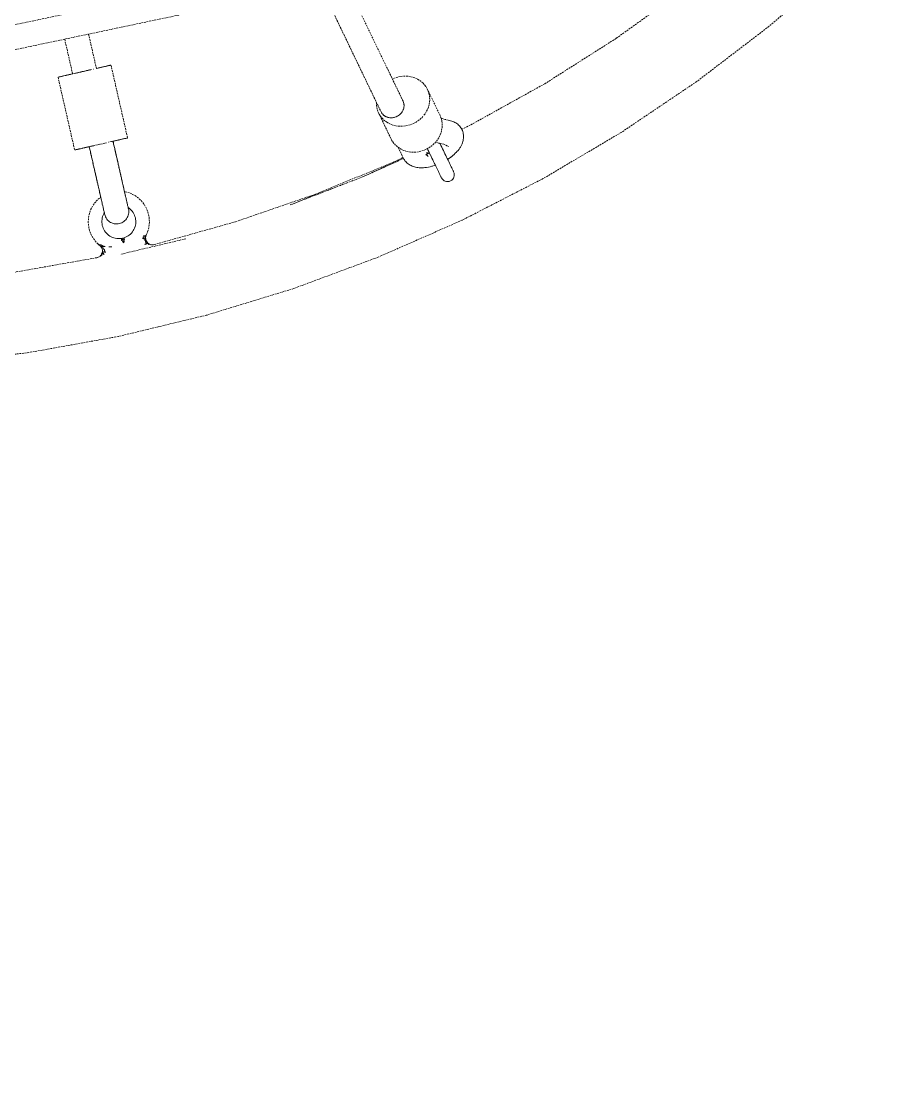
# Model space of a CAD drawing. Header units: millimetres. Extents: x -3111 to 2953, y -2449 to 2811.
# Drawn here: x 484 to 1124, y -1476 to -692 of the extents above; entities that cross this region are included whole.
import ezdxf

# ---------------------------------------------------------------- set-up
doc = ezdxf.new("R2010")
doc.units = ezdxf.units.MM
doc.linetypes.add('HIDDEN', pattern=[1.905, 1.27, -0.635])
doc.layers.add('DIKOM_ЗОНА', color=90, linetype='Continuous')
doc.layers.add('DIKOM_ОБЪЕКТ', color=7, linetype='Continuous')

msp = doc.modelspace()

# ---------------------------------------------------------------- linework, layer by layer
at = {"layer": 'DIKOM_ЗОНА', "color": 3, "lineweight": 15}
msp.add_circle((322.894, 181.327), 2629.975, dxfattribs=at)
at = {"layer": 'DIKOM_ОБЪЕКТ', "color": 7, "linetype": 'HIDDEN', "lineweight": 15}
for p, q in [((328.014, -726.891), (687.539, -650.966)), ((1085.63, -652.43), (1034.898, -696.15)), ((328.553, -745.175), (693.641, -668.074)), ((922.409, -704.955), (973.097, -668.467)), ((765.335, -751.24), (729.713, -677.271)), ((713.343, -684.763), (749.117, -759.05)), ((1034.898, -696.15), (981.665, -736.789)), ((533.692, -701.853), (539.459, -727.119)), ((869.68, -738.423), (922.409, -704.955)), ((516.104, -705.567), (521.936, -731.118)), ((534.646, -728.218), (526.108, -730.166)), ((530.698, -729.119), (533.499, -728.48)), ((533.499, -728.48), (530.889, -729.075)), ((533.499, -728.48), (531.639, -728.904)), ((533.178, -728.552), (535.286, -728.071)), ((533.85, -728.399), (533.499, -728.48)), ((534.722, -728.2), (534.344, -728.286)), ((535.138, -728.105), (534.463, -728.259)), ((535.286, -728.071), (535.074, -728.12)), ((535.95, -727.92), (535.286, -728.071)), ((537.32, -727.607), (537.107, -727.656)), ((540.459, -726.891), (538.783, -727.273)), ((539.241, -727.169), (544.783, -725.904)), ((539.459, -727.119), (544.783, -725.904)), ((541.999, -726.539), (540.175, -726.956)), ((541.829, -726.578), (540.459, -726.891)), ((543.45, -726.208), (542.039, -726.53)), ((544.783, -725.904), (543.45, -726.208)), ((544.783, -725.904), (543.941, -726.096)), ((546.011, -725.623), (544.783, -725.904)), ((545.371, -725.77), (544.783, -725.904)), ((545.371, -725.77), (549.37, -724.857)), ((545.471, -725.747), (549.37, -724.857)), ((547.105, -725.374), (546.011, -725.623)), ((549.074, -724.924), (546.152, -725.591)), ((548.781, -724.991), (546.606, -725.488)), ((546.635, -725.481), (548.781, -724.991)), ((548.034, -725.162), (547.08, -725.379)), ((547.081, -725.379), (548.034, -725.162)), ((548.034, -725.162), (547.105, -725.374)), ((548.034, -725.162), (547.105, -725.374)), ((548.781, -724.991), (548.034, -725.162)), ((548.691, -725.012), (548.034, -725.162)), ((549.37, -724.857), (548.781, -724.991)), ((549.802, -724.758), (549.37, -724.857)), ((549.593, -724.806), (549.37, -724.857)), ((550.196, -724.668), (549.593, -724.806)), ((550.077, -724.696), (549.802, -724.758)), ((550.196, -724.668), (562.434, -778.29)), ((511.199, -733.569), (523.437, -787.19)), ((511.317, -733.542), (511.593, -733.479)), ((511.317, -733.542), (511.593, -733.479)), ((511.593, -733.479), (520.629, -731.417)), ((511.593, -733.479), (520.575, -731.429)), ((511.593, -733.479), (512.025, -733.381)), ((511.593, -733.479), (512.025, -733.381)), ((512.025, -733.381), (515.165, -732.664)), ((515.134, -732.671), (512.025, -733.381)), ((512.025, -733.381), (512.613, -733.246)), ((512.613, -733.246), (513.36, -733.076)), ((513.36, -733.076), (514.289, -732.864)), ((514.289, -732.864), (515.383, -732.614)), ((515.383, -732.614), (520.54, -731.437)), ((515.383, -732.614), (516.612, -732.334)), ((516.612, -732.334), (520.328, -731.485)), ((520.288, -731.495), (516.612, -732.334)), ((516.612, -732.334), (517.186, -732.203)), ((517.281, -732.181), (517.944, -732.03)), ((517.944, -732.03), (519.37, -731.704)), ((518.795, -731.836), (519.37, -731.704)), ((519.37, -731.704), (519.884, -731.587)), ((519.99, -731.563), (520.936, -731.347)), ((520.629, -731.417), (520.936, -731.347)), ((520.936, -731.347), (522.611, -730.964)), ((520.936, -731.347), (521.936, -731.118)), ((520.936, -731.347), (521.936, -731.118)), ((522.611, -730.964), (530.697, -729.118)), ((526.259, -730.132), (522.611, -730.964)), ((522.611, -730.964), (524.35, -730.567)), ((524.35, -730.567), (526.108, -730.166)), ((526.108, -730.166), (530.697, -729.118)), ((526.108, -730.166), (527.895, -729.758)), ((527.896, -729.758), (528.72, -729.57)), ((530.698, -729.119), (531.639, -728.904)), ((757.786, -734.792), (757.487, -734.945)), ((759.57, -734.055), (757.786, -734.792)), ((761.381, -733.479), (759.57, -734.055)), ((763.185, -733.08), (761.381, -733.479)), ((765.047, -732.846), (763.185, -733.08)), ((766.942, -732.773), (765.047, -732.846)), ((768.821, -732.861), (766.942, -732.773)), ((770.634, -733.109), (768.821, -732.861)), ((772.356, -733.518), (770.634, -733.109)), ((774.021, -734.088), (772.356, -733.518)), ((775.636, -734.818), (774.021, -734.088)), ((777.198, -735.71), (775.636, -734.818)), ((778.709, -736.761), (777.198, -735.71)), ((780.058, -737.989), (778.709, -736.761)), ((780.058, -737.989), (781.242, -739.29)), ((781.242, -739.29), (782.264, -740.661)), ((782.264, -740.661), (783.123, -742.105)), ((783.123, -742.105), (792.32, -761.203)), ((783.123, -742.105), (783.819, -743.623)), ((783.819, -743.623), (784.358, -745.251)), ((869.68, -738.423), (815.089, -768.756)), ((981.665, -736.789), (926.119, -774.202)), ((745.724, -753.764), (745.69, -752.019)), ((765.335, -751.24), (765.413, -751.428)), ((765.416, -751.434), (765.662, -752.035)), ((765.721, -752.235), (765.895, -752.866)), ((784.358, -745.251), (784.736, -746.963)), ((784.829, -752.178), (784.49, -753.928)), ((784.736, -746.963), (784.945, -748.715)), ((784.98, -750.461), (784.829, -752.178)), ((784.945, -748.715), (784.98, -750.461)), ((745.934, -755.516), (745.724, -753.764)), ((746.311, -757.229), (745.934, -755.516)), ((746.851, -758.856), (746.311, -757.229)), ((747.547, -760.374), (746.851, -758.856)), ((749.436, -759.622), (749.117, -759.05)), ((749.53, -759.793), (749.435, -759.62)), ((749.641, -759.954), (749.53, -759.793)), ((749.799, -760.172), (749.641, -759.955)), ((763.557, -760.475), (764.03, -759.942)), ((764.031, -759.942), (764.186, -759.758)), ((764.598, -759.183), (764.186, -759.758)), ((764.731, -758.989), (764.598, -759.183)), ((765.016, -758.49), (764.731, -758.989)), ((765.178, -758.201), (765.078, -758.381)), ((765.455, -757.567), (765.178, -758.201)), ((765.538, -757.379), (765.456, -757.567)), ((765.603, -757.183), (765.538, -757.379)), ((765.808, -756.531), (765.603, -757.183)), ((765.854, -756.33), (765.808, -756.531)), ((765.95, -755.844), (765.854, -756.33)), ((765.895, -752.866), (765.933, -753.069)), ((765.96, -753.25), (766.032, -753.721)), ((766.011, -755.462), (765.985, -755.666)), ((766.065, -754.795), (766.011, -755.462)), ((766.032, -753.721), (766.048, -753.926)), ((766.048, -753.927), (766.07, -754.575)), ((766.07, -754.589), (766.065, -754.795)), ((782.485, -758.999), (781.51, -760.526)), ((783.304, -757.384), (782.485, -758.999)), ((783.977, -755.679), (783.304, -757.384)), ((784.49, -753.928), (783.977, -755.679)), ((747.547, -760.374), (756.744, -779.473)), ((748.405, -761.818), (747.547, -760.374)), ((749.427, -763.19), (748.405, -761.818)), ((750.612, -764.49), (749.427, -763.19)), ((750.025, -760.483), (749.855, -760.249)), ((750.152, -760.634), (750.025, -760.484)), ((750.599, -761.118), (750.152, -760.634)), ((750.741, -761.255), (750.6, -761.118)), ((751.96, -765.719), (750.612, -764.49)), ((750.928, -761.414), (750.741, -761.255)), ((751.244, -761.685), (751.006, -761.481)), ((751.4, -761.808), (751.245, -761.685)), ((751.955, -762.181), (751.4, -761.808)), ((752.122, -762.289), (751.955, -762.181)), ((753.471, -766.77), (751.96, -765.719)), ((752.363, -762.414), (752.122, -762.289)), ((752.722, -762.601), (752.476, -762.473)), ((752.901, -762.694), (752.722, -762.601)), ((753.091, -762.77), (752.901, -762.694)), ((753.729, -763.016), (753.091, -762.77)), ((753.471, -766.77), (755.034, -767.661)), ((753.927, -763.075), (753.729, -763.016)), ((754.137, -763.131), (753.928, -763.075)), ((754.309, -763.176), (754.596, -763.252)), ((754.596, -763.252), (754.801, -763.293)), ((754.801, -763.293), (755.493, -763.401)), ((755.034, -767.661), (756.648, -768.392)), ((755.493, -763.401), (755.725, -763.424)), ((755.725, -763.424), (756.262, -763.451)), ((756.671, -763.459), (757.384, -763.422)), ((757.384, -763.423), (757.627, -763.398)), ((757.627, -763.398), (758.337, -763.288)), ((758.338, -763.288), (758.58, -763.239)), ((758.58, -763.239), (758.814, -763.179)), ((758.814, -763.179), (759.281, -763.059)), ((759.404, -763.024), (760.244, -762.717)), ((760.319, -762.689), (761.125, -762.301)), ((761.196, -762.267), (761.96, -761.802)), ((762.078, -761.726), (762.638, -761.304)), ((762.656, -761.291), (762.852, -761.135)), ((762.852, -761.135), (763.38, -760.647)), ((763.38, -760.647), (763.557, -760.476)), ((771.099, -768.425), (772.884, -767.688)), ((772.884, -767.688), (774.596, -766.811)), ((774.596, -766.811), (776.19, -765.814)), ((776.19, -765.814), (777.666, -764.687)), ((777.666, -764.687), (779.067, -763.406)), ((779.067, -763.406), (780.359, -762.007)), ((781.51, -760.526), (780.359, -762.007)), ((792.32, -761.203), (793.016, -762.721)), ((793.016, -762.721), (793.555, -764.349)), ((794.842, -764.318), (793.326, -763.656)), ((793.555, -764.349), (793.933, -766.061)), ((793.933, -766.061), (794.142, -767.813)), ((794.142, -767.813), (794.176, -769.559)), ((796.709, -764.833), (794.342, -764.1)), ((798.696, -765.21), (796.322, -764.713)), ((799.655, -765.409), (798.696, -765.21)), ((800.397, -765.581), (799.655, -765.409)), ((800.397, -765.581), (801.296, -765.857)), ((802.035, -766.132), (801.296, -765.857)), ((802.035, -766.132), (802.859, -766.486)), ((803.579, -766.861), (802.859, -766.486)), ((803.579, -766.861), (804.317, -767.293)), ((805.001, -767.761), (804.317, -767.293)), ((805.001, -767.761), (805.64, -768.271)), ((756.648, -768.392), (758.314, -768.961)), ((758.314, -768.961), (760.035, -769.37)), ((760.035, -769.37), (761.848, -769.618)), ((761.848, -769.618), (763.727, -769.706)), ((763.727, -769.706), (765.622, -769.633)), ((765.622, -769.633), (767.485, -769.399)), ((767.485, -769.399), (769.289, -769.001)), ((769.289, -769.001), (771.099, -768.425)), ((793.174, -774.777), (792.501, -776.482)), ((793.688, -773.026), (793.174, -774.777)), ((794.026, -771.276), (793.688, -773.026)), ((794.176, -769.559), (794.026, -771.276)), ((806.274, -768.826), (805.64, -768.271)), ((806.274, -768.826), (806.804, -769.41)), ((807.375, -770.041), (806.804, -769.41)), ((807.869, -770.734), (807.375, -770.041)), ((807.869, -770.734), (808.285, -771.393)), ((808.718, -772.182), (808.285, -771.393)), ((808.562, -771.899), (815.089, -768.756)), ((809.011, -772.908), (808.718, -772.182)), ((809.011, -772.908), (809.301, -773.627)), ((809.533, -774.447), (809.301, -773.627)), ((809.533, -774.447), (809.695, -775.219)), ((809.829, -776.054), (809.695, -775.219)), ((926.119, -774.202), (868.453, -808.26)), ((540.134, -783.38), (538.347, -783.788)), ((545.738, -782.101), (540.134, -783.38)), ((541.994, -782.955), (540.134, -783.38)), ((542.237, -782.9), (541.994, -782.955)), ((545.738, -782.101), (544.554, -782.371)), ((546.851, -781.847), (545.738, -782.101)), ((554.264, -780.155), (548.439, -781.484)), ((551.023, -780.894), (550.475, -781.019)), ((551.072, -780.883), (550.689, -780.971)), ((552.697, -780.512), (551.023, -780.894)), ((560.273, -778.783), (551.698, -780.74)), ((551.698, -780.74), (559.741, -815.981)), ((551.699, -780.74), (560.273, -778.783)), ((551.746, -780.945), (551.699, -780.74)), ((553.418, -788.269), (551.746, -780.945)), ((553.798, -780.261), (552.697, -780.512)), ((552.697, -780.512), (553.039, -780.434)), ((555.689, -779.83), (554.264, -780.155)), ((557.022, -779.525), (555.689, -779.83)), ((558.25, -779.245), (556.832, -779.569)), ((558.25, -779.245), (557.022, -779.525)), ((559.344, -778.995), (558.25, -779.245)), ((560.273, -778.783), (559.344, -778.995)), ((561.02, -778.612), (560.273, -778.783)), ((560.381, -778.759), (562.041, -778.38)), ((562.041, -778.38), (560.381, -778.759)), ((561.02, -778.612), (561.608, -778.478)), ((561.608, -778.478), (561.02, -778.612)), ((562.041, -778.38), (561.608, -778.478)), ((562.041, -778.38), (562.316, -778.317)), ((562.316, -778.317), (562.041, -778.38)), ((757.602, -780.916), (756.744, -779.473)), ((758.624, -782.288), (757.602, -780.916)), ((759.809, -783.588), (758.624, -782.288)), ((761.157, -784.816), (759.809, -783.588)), ((788.264, -782.504), (786.864, -783.785)), ((789.557, -781.105), (788.264, -782.504)), ((791.457, -782.039), (789.308, -781.374)), ((790.707, -779.624), (789.557, -781.105)), ((791.683, -778.097), (790.707, -779.624)), ((791.457, -782.039), (792.17, -782.227)), ((792.501, -776.482), (791.683, -778.097)), ((795.26, -782.86), (792.17, -782.227)), ((792.672, -782.652), (792.5, -782.294)), ((793.246, -783.843), (792.672, -782.652)), ((795.26, -782.86), (798.799, -784.606)), ((808.071, -784.205), (808.391, -783.538)), ((808.817, -782.644), (808.391, -783.538)), ((809.131, -781.779), (808.817, -782.644)), ((809.131, -781.779), (809.382, -781.023)), ((809.587, -780.169), (809.382, -781.023)), ((809.587, -780.169), (809.746, -779.368)), ((809.835, -778.534), (809.746, -779.368)), ((809.829, -776.054), (809.864, -776.869)), ((809.835, -778.534), (809.899, -777.703)), ((809.899, -777.703), (809.864, -776.869)), ((523.556, -787.163), (523.832, -787.101)), ((523.571, -787.16), (523.832, -787.101)), ((523.832, -787.101), (534.173, -784.741)), ((534.173, -784.741), (523.832, -787.101)), ((523.832, -787.101), (524.264, -787.002)), ((524.264, -787.002), (523.832, -787.101)), ((524.852, -786.867), (524.264, -787.002)), ((524.623, -786.92), (524.852, -786.867)), ((525.599, -786.697), (524.852, -786.867)), ((534.173, -784.741), (525.599, -786.697)), ((526.528, -786.485), (525.599, -786.697)), ((534.173, -784.74), (526.528, -786.485)), ((534.173, -784.74), (526.528, -786.485)), ((527.622, -786.235), (526.528, -786.485)), ((528.851, -785.955), (527.622, -786.235)), ((534.173, -784.74), (528.851, -785.955)), ((530.183, -785.651), (528.851, -785.955)), ((534.134, -784.749), (530.183, -785.651)), ((534.019, -784.775), (530.183, -785.651)), ((531.608, -785.326), (530.183, -785.651)), ((533.175, -784.968), (531.608, -785.326)), ((533.373, -784.923), (533.175, -784.968)), ((533.878, -784.807), (533.435, -784.909)), ((534.85, -784.586), (534.173, -784.74)), ((534.816, -784.594), (534.173, -784.74)), ((534.432, -784.681), (534.173, -784.74)), ((534.22, -784.946), (534.173, -784.741)), ((534.251, -785.082), (534.173, -784.741)), ((534.175, -784.74), (542.218, -819.981)), ((535.891, -792.269), (534.22, -784.946)), ((537.433, -783.996), (534.85, -784.586)), ((536.083, -784.304), (534.85, -784.586)), ((535.747, -784.381), (535.397, -784.461)), ((536.314, -784.251), (536.526, -784.203)), ((536.902, -784.118), (537.45, -783.992)), ((538.347, -783.788), (537.433, -783.996)), ((554.343, -792.32), (553.418, -788.269)), ((555.121, -795.731), (553.464, -788.472)), ((762.668, -785.868), (761.157, -784.816)), ((761.712, -785.203), (765.486, -793.04)), ((764.231, -786.759), (762.668, -785.868)), ((765.845, -787.49), (764.231, -786.759)), ((767.511, -788.059), (765.845, -787.49)), ((769.232, -788.468), (767.511, -788.059)), ((771.045, -788.717), (769.232, -788.468)), ((772.924, -788.804), (771.045, -788.717)), ((774.819, -788.731), (772.924, -788.804)), ((776.681, -788.497), (774.819, -788.731)), ((778.486, -788.099), (776.681, -788.497)), ((780.296, -787.523), (778.486, -788.099)), ((782.081, -786.786), (780.296, -787.523)), ((783.793, -785.909), (782.081, -786.786)), ((782.19, -790.471), (783.939, -792.067)), ((782.19, -790.471), (782.577, -790.542)), ((782.577, -790.542), (783.046, -790.865)), ((782.901, -788.965), (782.889, -789.838)), ((782.889, -789.838), (784.73, -789.508)), ((782.889, -789.838), (783.401, -790.095)), ((782.901, -788.965), (784.73, -789.508)), ((783.939, -792.067), (783.046, -790.865)), ((783.66, -786.987), (783.27, -786.177)), ((784.73, -789.508), (783.401, -790.095)), ((784.234, -788.179), (783.66, -786.987)), ((785.387, -784.912), (783.793, -785.909)), ((784.819, -789.394), (784.234, -788.179)), ((785.412, -790.624), (784.819, -789.394)), ((786.864, -783.785), (785.387, -784.912)), ((786.008, -791.861), (785.412, -790.624)), ((793.83, -785.057), (793.246, -783.843)), ((794.422, -786.286), (793.83, -785.057)), ((795.018, -787.522), (794.422, -786.286)), ((795.613, -788.759), (795.018, -787.522)), ((796.205, -789.988), (795.613, -788.759)), ((796.789, -791.202), (796.205, -789.988)), ((797.363, -792.392), (796.789, -791.202)), ((801.919, -791.325), (800.853, -792.158)), ((802.917, -790.478), (801.919, -791.325)), ((803.84, -789.623), (802.917, -790.478)), ((804.685, -788.763), (803.84, -789.623)), ((804.685, -788.763), (805.072, -788.336)), ((805.863, -787.443), (805.072, -788.336)), ((806.561, -786.556), (805.863, -787.443)), ((807.163, -785.682), (806.561, -786.556)), ((807.163, -785.682), (807.551, -785.094)), ((808.071, -784.205), (807.551, -785.094)), ((535.891, -792.269), (535.938, -792.472)), ((537.595, -799.731), (535.938, -792.472)), ((556.738, -802.814), (555.121, -795.731)), ((701.069, -819.621), (758.822, -795.853)), ((765.71, -793.442), (735.429, -807.041)), ((735.429, -807.041), (758.587, -796.441)), ((765.643, -793.321), (758.587, -796.441)), ((758.822, -795.853), (765.331, -792.718)), ((765.916, -793.811), (765.486, -793.04)), ((765.916, -793.811), (766.3, -794.452)), ((766.776, -795.124), (766.3, -794.452)), ((766.776, -795.124), (767.321, -795.741)), ((767.864, -796.35), (767.321, -795.741)), ((768.473, -796.892), (767.864, -796.35)), ((768.473, -796.892), (769.129, -797.424)), ((769.785, -797.887), (769.129, -797.424)), ((769.785, -797.887), (770.55, -798.337)), ((771.239, -798.712), (770.55, -798.337)), ((771.239, -798.712), (772.099, -799.078)), ((772.807, -799.361), (772.099, -799.078)), ((772.807, -799.361), (773.749, -799.644)), ((786.595, -799.153), (785.267, -799.494)), ((786.604, -793.099), (786.008, -791.861)), ((786.918, -799.063), (786.595, -799.153)), ((787.196, -794.329), (786.604, -793.099)), ((788.209, -798.68), (786.918, -799.063)), ((787.781, -795.543), (787.196, -794.329)), ((788.355, -796.735), (787.781, -795.543)), ((789.141, -798.367), (788.209, -798.68)), ((788.915, -797.897), (788.355, -796.735)), ((789.456, -799.022), (788.915, -797.897)), ((789.141, -798.367), (789.456, -799.022)), ((789.976, -800.103), (789.456, -799.022)), ((789.456, -799.022), (789.976, -800.103)), ((797.922, -793.554), (797.363, -792.392)), ((798.463, -794.677), (797.922, -793.554)), ((798.348, -793.908), (798.151, -794.029)), ((798.151, -794.029), (798.463, -794.677)), ((799.481, -793.15), (798.348, -793.908)), ((798.983, -795.758), (798.463, -794.677)), ((798.463, -794.677), (798.983, -795.758)), ((799.479, -796.787), (798.983, -795.758)), ((798.983, -795.758), (799.479, -796.787)), ((799.947, -797.758), (799.479, -796.787)), ((799.479, -796.787), (799.947, -797.758)), ((800.56, -792.37), (799.481, -793.15)), ((800.384, -798.667), (799.947, -797.758)), ((799.947, -797.758), (800.384, -798.667)), ((800.789, -799.507), (800.384, -798.667)), ((800.384, -798.667), (800.789, -799.507)), ((800.56, -792.37), (800.853, -792.158)), ((539.211, -806.815), (537.595, -799.731)), ((539.135, -806.482), (537.812, -800.682)), ((540.719, -813.474), (539.135, -806.482)), ((558.271, -809.48), (556.672, -802.524)), ((735.429, -807.041), (682.104, -827.645)), ((735.429, -807.041), (699.944, -820.517)), ((774.46, -799.831), (773.749, -799.644)), ((774.46, -799.831), (775.469, -800.031)), ((776.166, -800.121), (775.469, -800.031)), ((776.166, -800.121), (777.229, -800.242)), ((777.229, -800.242), (778.555, -800.296)), ((778.555, -800.296), (779.712, -800.272)), ((780.314, -800.234), (779.712, -800.272)), ((780.314, -800.234), (781.484, -800.146)), ((782.704, -799.992), (781.484, -800.146)), ((783.967, -799.774), (782.704, -799.992)), ((785.267, -799.494), (783.967, -799.774)), ((790.473, -801.133), (789.976, -800.103)), ((789.976, -800.103), (790.473, -801.133)), ((790.941, -802.105), (790.473, -801.133)), ((790.473, -801.133), (790.941, -802.105)), ((791.379, -803.014), (790.941, -802.105)), ((790.941, -802.105), (791.379, -803.014)), ((791.784, -803.855), (791.379, -803.014)), ((791.379, -803.014), (791.784, -803.855)), ((792.153, -804.622), (791.784, -803.855)), ((791.784, -803.855), (792.153, -804.622)), ((792.484, -805.31), (792.153, -804.622)), ((792.153, -804.622), (792.484, -805.31)), ((792.776, -805.915), (792.484, -805.31)), ((792.484, -805.31), (792.776, -805.915)), ((793.025, -806.434), (792.776, -805.915)), ((792.776, -805.915), (793.025, -806.434)), ((793.232, -806.862), (793.025, -806.434)), ((793.025, -806.434), (793.232, -806.862)), ((793.394, -807.199), (793.232, -806.862)), ((793.232, -806.862), (793.394, -807.199)), ((793.51, -807.44), (793.394, -807.199)), ((793.394, -807.199), (793.51, -807.44)), ((801.158, -800.273), (800.789, -799.507)), ((800.789, -799.507), (801.158, -800.273)), ((801.489, -800.961), (801.158, -800.273)), ((801.158, -800.273), (801.489, -800.961)), ((801.78, -801.566), (801.489, -800.961)), ((801.489, -800.961), (801.78, -801.566)), ((802.03, -802.084), (801.78, -801.566)), ((801.78, -801.566), (802.03, -802.084)), ((802.236, -802.512), (802.03, -802.084)), ((802.03, -802.084), (802.236, -802.512)), ((802.398, -802.848), (802.236, -802.512)), ((802.236, -802.512), (802.398, -802.848)), ((802.514, -803.089), (802.398, -802.848)), ((802.398, -802.848), (802.514, -803.089)), ((802.826, -807.107), (802.413, -807.998)), ((802.607, -803.283), (802.946, -804.204)), ((803.057, -806.154), (802.826, -807.107)), ((802.946, -804.204), (803.097, -805.174)), ((803.097, -805.174), (803.057, -806.154)), ((540.95, -814.482), (540.719, -813.474)), ((540.95, -814.482), (541.187, -815.522)), ((558.501, -810.487), (558.271, -809.48)), ((558.501, -810.487), (558.738, -811.525)), ((558.738, -811.525), (558.981, -812.588)), ((558.981, -812.588), (559.228, -813.672)), ((559.228, -813.672), (559.478, -814.768)), ((559.478, -814.768), (559.729, -815.871)), ((794.115, -808.472), (793.604, -807.634)), ((794.781, -809.193), (794.115, -808.472)), ((795.574, -809.771), (794.781, -809.193)), ((796.464, -810.182), (795.574, -809.771)), ((797.418, -810.411), (796.464, -810.182)), ((798.399, -810.45), (797.418, -810.411)), ((799.368, -810.297), (798.399, -810.45)), ((800.275, -809.964), (799.368, -810.297)), ((801.164, -809.414), (800.275, -809.964)), ((801.92, -808.692), (801.164, -809.414)), ((802.413, -807.998), (801.92, -808.692)), ((868.453, -808.26), (808.871, -838.84)), ((540.753, -823.357), (542.241, -822.103)), ((541.187, -815.522), (541.43, -816.588)), ((541.43, -816.588), (541.678, -817.673)), ((541.678, -817.673), (541.928, -818.771)), ((541.928, -818.771), (542.181, -819.876)), ((542.181, -819.876), (542.433, -820.982)), ((542.218, -819.981), (542.468, -821.084)), ((542.241, -822.103), (542.637, -821.824)), ((542.433, -820.982), (542.627, -821.831)), ((542.468, -821.084), (542.719, -822.182)), ((542.573, -821.542), (542.689, -822.052)), ((542.689, -822.052), (542.967, -823.267)), ((559.729, -815.871), (559.982, -816.975)), ((559.741, -815.981), (559.98, -817.019)), ((559.98, -817.019), (560.088, -817.494)), ((559.982, -816.975), (560.176, -817.825)), ((559.994, -817.083), (560.245, -818.181)), ((560.163, -817.823), (560.641, -817.903)), ((560.245, -818.181), (560.449, -819.073)), ((560.449, -819.073), (560.678, -820.079)), ((560.641, -817.903), (562.527, -818.388)), ((560.678, -820.079), (560.875, -820.939)), ((560.737, -820.336), (560.975, -821.38)), ((560.975, -821.38), (561.121, -822.018)), ((561.121, -822.018), (561.332, -822.941)), ((562.527, -818.388), (564.364, -819.033)), ((564.364, -819.033), (566.138, -819.836)), ((566.138, -819.836), (567.836, -820.789)), ((567.836, -820.789), (569.445, -821.885)), ((569.445, -821.885), (570.953, -823.116)), ((642.027, -839.98), (701.069, -819.621)), ((682.104, -827.645), (699.944, -820.517)), ((535.213, -831.273), (536.038, -829.509)), ((536.038, -829.509), (537.012, -827.824)), ((537.012, -827.824), (538.128, -826.229)), ((538.128, -826.229), (539.378, -824.736)), ((539.378, -824.736), (540.753, -823.357)), ((542.967, -823.267), (543.211, -824.336)), ((543.1, -823.85), (543.152, -824.079)), ((543.152, -824.079), (543.376, -825.062)), ((543.376, -825.062), (543.681, -826.397)), ((543.629, -826.169), (543.805, -826.942)), ((543.805, -826.942), (544.12, -828.32)), ((544.12, -828.32), (544.324, -829.217)), ((544.324, -829.217), (544.518, -830.064)), ((544.383, -829.474), (544.615, -830.54)), ((544.615, -830.54), (544.783, -831.276)), ((561.332, -822.941), (561.431, -823.378)), ((561.431, -823.378), (561.646, -824.32)), ((561.563, -823.955), (561.726, -824.672)), ((561.726, -824.672), (561.851, -825.217)), ((561.851, -825.217), (562.044, -826.064)), ((561.914, -825.492), (562.159, -826.517)), ((562.159, -826.517), (562.327, -827.251)), ((562.327, -827.251), (562.48, -827.921)), ((562.617, -828.522), (562.48, -827.921)), ((562.738, -829.052), (562.617, -828.522)), ((562.842, -829.508), (562.738, -829.052)), ((563.534, -829.952), (562.833, -829.467)), ((562.928, -829.886), (562.842, -829.508)), ((562.996, -830.184), (562.928, -829.886)), ((562.954, -830), (563.01, -830.245)), ((563.046, -830.402), (562.996, -830.184)), ((563.01, -830.245), (563.056, -830.442)), ((563.089, -830.589), (563.252, -831.518)), ((564.374, -830.648), (563.534, -829.952)), ((565.15, -831.414), (564.374, -830.648)), ((570.953, -823.116), (572.349, -824.472)), ((572.349, -824.472), (573.623, -825.945)), ((573.623, -825.945), (574.765, -827.522)), ((574.765, -827.522), (575.766, -829.191)), ((575.766, -829.191), (576.62, -830.941)), ((533.512, -838.836), (533.69, -836.897)), ((533.69, -836.897), (534.035, -834.98)), ((534.035, -834.98), (534.543, -833.101)), ((534.543, -833.101), (535.213, -831.273)), ((543.584, -838.362), (543.495, -839.449)), ((543.766, -837.287), (543.584, -838.362)), ((544.042, -836.232), (543.766, -837.287)), ((544.409, -835.205), (544.042, -836.232)), ((544.863, -834.213), (544.409, -835.205)), ((544.783, -831.276), (544.936, -831.947)), ((545.284, -833.474), (544.863, -834.213)), ((545.073, -832.55), (544.936, -831.947)), ((545.195, -833.081), (545.073, -832.55)), ((545.299, -833.537), (545.195, -833.081)), ((545.385, -833.915), (545.299, -833.537)), ((545.453, -834.215), (545.385, -833.915)), ((545.503, -834.433), (545.453, -834.215)), ((545.467, -834.275), (545.512, -834.473)), ((545.805, -835.526), (545.546, -834.62)), ((546.157, -836.401), (545.805, -835.526)), ((546.6, -837.234), (546.157, -836.401)), ((547.126, -838.016), (546.6, -837.234)), ((547.732, -838.739), (547.126, -838.016)), ((561.098, -838.522), (560.442, -839.199)), ((561.68, -837.78), (561.098, -838.522)), ((562.181, -836.981), (561.68, -837.78)), ((562.596, -836.135), (562.181, -836.981)), ((562.92, -835.249), (562.596, -836.135)), ((563.15, -834.334), (562.92, -835.249)), ((563.282, -833.401), (563.15, -834.334)), ((563.252, -831.518), (563.316, -832.458)), ((563.316, -832.458), (563.282, -833.401)), ((565.856, -832.245), (565.15, -831.414)), ((566.487, -833.134), (565.856, -832.245)), ((567.038, -834.075), (566.487, -833.134)), ((567.505, -835.061), (567.038, -834.075)), ((567.885, -836.083), (567.505, -835.061)), ((568.173, -837.135), (567.885, -836.083)), ((568.369, -838.207), (568.173, -837.135)), ((568.471, -839.293), (568.369, -838.207)), ((576.62, -830.941), (577.318, -832.759)), ((577.318, -832.759), (577.857, -834.63)), ((577.857, -834.63), (578.232, -836.54)), ((578.232, -836.54), (578.44, -838.476)), ((578.44, -838.476), (578.481, -840.422)), ((533.503, -840.783), (533.512, -838.836)), ((533.662, -842.723), (533.503, -840.783)), ((533.988, -844.642), (533.662, -842.723)), ((534.48, -846.526), (533.988, -844.642)), ((543.495, -839.449), (543.502, -840.539)), ((543.502, -840.539), (543.604, -841.625)), ((543.604, -841.625), (543.8, -842.698)), ((543.8, -842.698), (544.089, -843.749)), ((544.089, -843.749), (544.468, -844.771)), ((544.468, -844.771), (544.935, -845.757)), ((544.935, -845.757), (545.486, -846.698)), ((548.41, -839.394), (547.732, -838.739)), ((549.153, -839.975), (548.41, -839.394)), ((549.953, -840.475), (549.153, -839.975)), ((550.8, -840.888), (549.953, -840.475)), ((551.686, -841.211), (550.8, -840.888)), ((552.601, -841.439), (551.686, -841.211)), ((553.535, -841.57), (552.601, -841.439)), ((554.477, -841.603), (553.535, -841.57)), ((555.418, -841.537), (554.477, -841.603)), ((556.315, -841.357), (555.418, -841.537)), ((557.226, -841.121), (556.315, -841.357)), ((558.101, -840.77), (557.226, -841.121)), ((558.935, -840.329), (558.101, -840.77)), ((559.718, -839.804), (558.935, -840.329)), ((560.442, -839.199), (559.718, -839.804)), ((566.571, -846.566), (567.11, -845.619)), ((567.11, -845.619), (567.565, -844.627)), ((567.565, -844.627), (567.931, -843.6)), ((567.931, -843.6), (568.207, -842.545)), ((568.207, -842.545), (568.39, -841.47)), ((568.39, -841.47), (568.478, -840.384)), ((568.478, -840.384), (568.471, -839.293)), ((577.597, -846.181), (576.974, -848.026)), ((578.057, -844.289), (577.597, -846.181)), ((578.353, -842.365), (578.057, -844.289)), ((578.481, -840.422), (578.353, -842.365)), ((642.027, -839.98), (581.896, -856.86)), ((808.871, -838.84), (747.582, -865.838)), ((535.132, -848.361), (534.48, -846.526)), ((535.94, -850.132), (535.132, -848.361)), ((536.898, -851.827), (535.94, -850.132)), ((537.999, -853.433), (536.898, -851.827)), ((539.235, -854.937), (537.999, -853.433)), ((545.486, -846.698), (546.117, -847.587)), ((546.117, -847.587), (546.823, -848.418)), ((546.823, -848.418), (547.599, -849.184)), ((547.599, -849.184), (548.439, -849.88)), ((548.439, -849.88), (549.336, -850.5)), ((549.336, -850.5), (550.284, -851.039)), ((550.284, -851.039), (551.275, -851.494)), ((551.275, -851.494), (552.302, -851.861)), ((552.302, -851.861), (553.357, -852.136)), ((553.357, -852.136), (554.432, -852.319)), ((554.432, -852.319), (555.519, -852.407)), ((555.519, -852.407), (556.61, -852.4)), ((557.695, -852.299), (556.61, -852.4)), ((605.404, -852.558), (557.146, -863.96)), ((558.768, -852.103), (557.695, -852.299)), ((558.793, -852.214), (557.817, -852.376)), ((557.817, -852.376), (559.568, -855.606)), ((557.817, -852.376), (557.858, -852.655)), ((557.858, -852.655), (557.925, -853.111)), ((559.568, -855.606), (557.925, -853.111)), ((557.925, -853.111), (558.015, -853.725)), ((559.568, -855.606), (558.015, -853.725)), ((559.82, -851.814), (558.768, -852.103)), ((558.793, -852.214), (559.828, -852.206)), ((558.793, -852.214), (559.568, -855.606)), ((559.828, -852.206), (559.568, -855.606)), ((559.568, -855.606), (559.965, -852.645)), ((559.568, -855.606), (560.15, -853.238)), ((559.82, -851.814), (560.842, -851.435)), ((559.828, -852.206), (559.965, -852.645)), ((559.965, -852.645), (560.15, -853.238)), ((560.842, -851.435), (561.827, -850.968)), ((561.827, -850.968), (562.769, -850.416)), ((562.769, -850.416), (563.658, -849.785)), ((563.658, -849.785), (564.489, -849.079)), ((564.489, -849.079), (565.255, -848.303)), ((565.255, -848.303), (565.951, -847.464)), ((565.951, -847.464), (566.571, -846.566)), ((573.572, -852.547), (576.195, -849.81)), ((573.572, -852.547), (575.647, -850.885)), ((573.572, -852.547), (573.958, -851.417)), ((574.2, -850.437), (573.958, -851.417)), ((574.2, -850.437), (576.195, -849.81)), ((575.647, -850.885), (574.677, -852.653)), ((574.872, -853.562), (574.677, -852.653)), ((574.872, -853.562), (575.909, -853.487)), ((575.701, -853.856), (574.872, -853.562)), ((575.647, -850.885), (575.336, -852.026)), ((575.336, -852.026), (575.69, -851.796)), ((575.909, -853.487), (575.336, -852.026)), ((575.616, -855.291), (575.701, -853.856)), ((576.195, -849.81), (575.647, -850.885)), ((575.839, -850.777), (575.69, -851.796)), ((575.909, -853.487), (575.69, -851.796)), ((575.701, -853.856), (575.909, -853.487)), ((576.195, -849.81), (575.839, -850.777)), ((576.273, -854.36), (575.909, -853.487)), ((576.195, -849.81), (576.974, -848.026)), ((540.596, -856.329), (539.235, -854.937)), ((540.596, -856.329), (542.072, -857.598)), ((540.964, -856.537), (542.072, -857.598)), ((540.964, -856.537), (545.878, -858.225)), ((540.964, -856.537), (541.563, -856.686)), ((541.563, -856.686), (542.599, -856.939)), ((542.072, -857.598), (542.751, -858.24)), ((542.072, -857.598), (545.878, -858.225)), ((545.878, -858.225), (542.599, -856.939)), ((542.751, -858.24), (545.878, -858.225)), ((542.751, -858.24), (543.301, -859.007)), ((542.751, -858.24), (543.375, -858.424)), ((543.923, -860.781), (543.301, -859.007)), ((543.301, -859.007), (543.531, -859.112)), ((545.878, -858.225), (543.375, -858.424)), ((543.375, -858.424), (544.358, -858.67)), ((543.531, -859.112), (544.204, -859.36)), ((543.935, -862.154), (543.923, -860.781)), ((545.438, -860.569), (544.204, -859.36)), ((544.435, -863.055), (544.289, -861.979)), ((544.289, -861.979), (546.09, -862.597)), ((545.878, -858.225), (544.358, -858.67)), ((545.518, -861.513), (545.438, -860.569)), ((546.09, -862.597), (545.518, -861.513)), ((548.707, -858.498), (549.759, -858.556)), ((548.707, -858.498), (550.85, -858.59)), ((549.759, -858.556), (550.85, -858.59)), ((577.395, -855.971), (575.248, -856.787)), ((575.248, -856.787), (576.138, -856.05)), ((575.616, -855.291), (576.273, -854.36)), ((577.395, -855.971), (576.138, -856.05)), ((576.795, -855.149), (576.273, -854.36)), ((576.634, -855.487), (576.273, -854.36)), ((576.634, -855.487), (576.795, -855.149)), ((577.395, -855.971), (576.634, -855.487)), ((576.795, -855.149), (577.455, -855.825)), ((577.395, -855.971), (578.029, -856.658)), ((577.455, -855.825), (579.096, -856.749)), ((578.029, -856.658), (577.455, -855.825)), ((577.455, -855.825), (578.835, -857.03)), ((578.835, -857.03), (579.096, -856.749)), ((579.096, -856.749), (580.016, -856.964)), ((581.538, -857.01), (580.016, -856.964)), ((581.896, -856.86), (581.007, -856.994)), ((478.495, -877.305), (539.995, -866.423)), ((539.995, -866.423), (540.753, -866.173)), ((540.311, -866.403), (541.87, -865.593)), ((541.87, -865.593), (543.935, -862.154)), ((541.87, -865.593), (542.62, -865.181)), ((542.62, -865.181), (543.935, -862.154)), ((542.62, -865.181), (543.399, -864.567)), ((543.935, -862.154), (543.399, -864.567)), ((543.399, -864.567), (543.669, -863.675)), ((543.935, -862.154), (543.669, -863.675)), ((543.669, -863.675), (545.125, -864.174)), ((543.935, -862.154), (544.435, -863.055)), ((545.125, -864.174), (544.435, -863.055)), ((747.582, -865.838), (684.802, -889.158)), ((684.802, -889.158), (620.75, -908.718)), ((620.75, -908.718), (555.651, -924.448)), ((555.651, -924.448), (489.736, -936.295)), ((489.736, -936.295), (423.234, -944.216))]:
    msp.add_line(p, q, dxfattribs=at)

doc.saveas('drawing.dxf')
